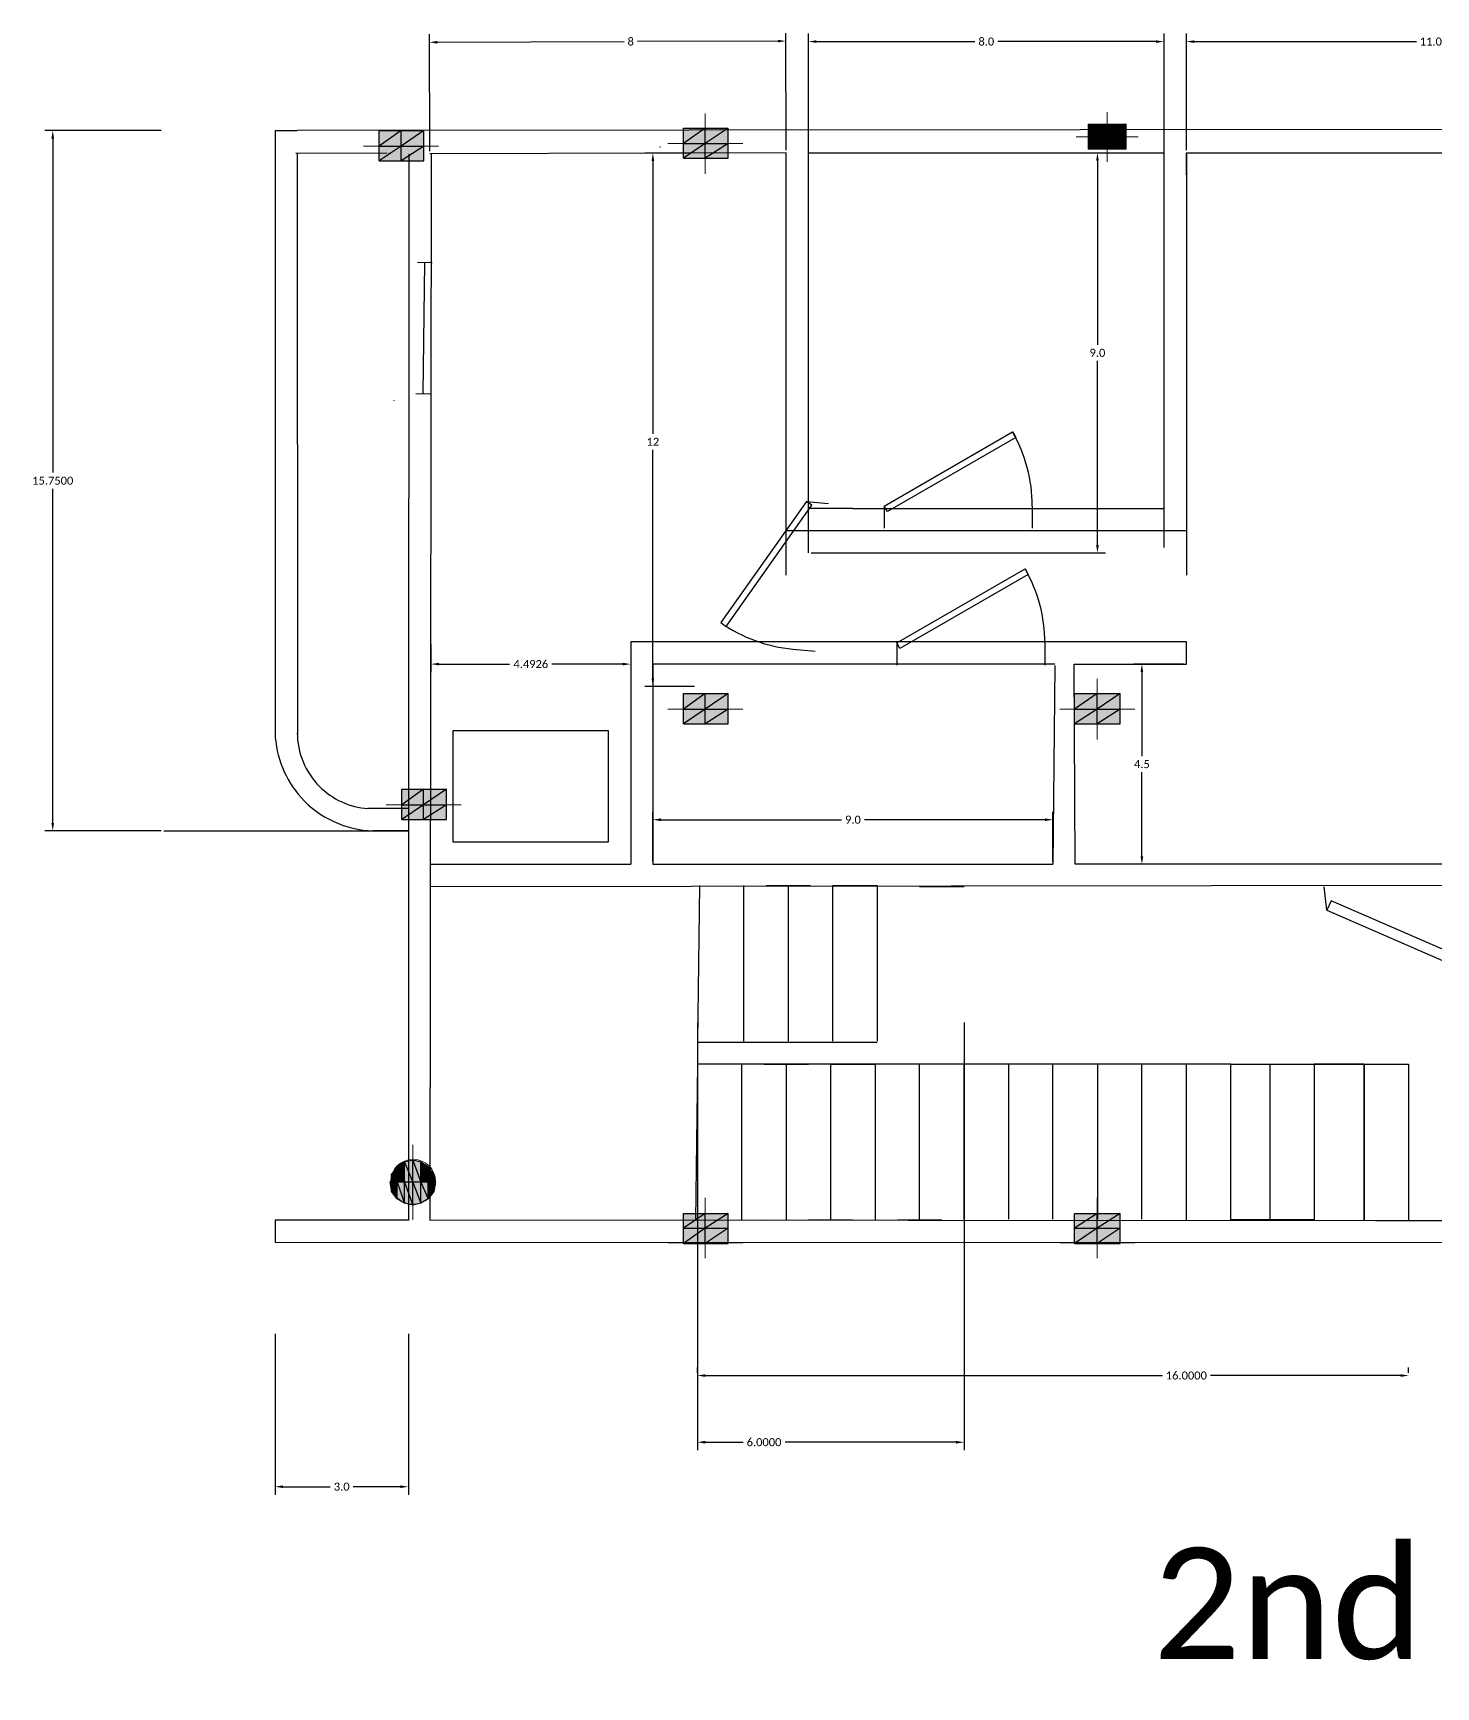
# Model space of a CAD drawing. Header units: feet. Extents: x 12482 to 12686, y -990 to -840.
# Drawn here: x 12582.56 to 12614.11, y -933 to -895.81 of the extents above; entities that cross this region are included whole.
import ezdxf

# ---------------------------------------------------------------- set-up
doc = ezdxf.new("R2010")
doc.units = ezdxf.units.FT
doc.layers.get('0').update_dxf_attribs({"true_color": 0xffffff})
doc.layers.add('Layer1', color=7, linetype='Continuous')
doc.styles.get("Standard").update_dxf_attribs({"font": 'calibri.ttf'})
doc.dimstyles.get("Standard").update_dxf_attribs({"dimtxt": 0.18, "dimasz": 0.18, "dimexe": 0.18, "dimexo": 0.0625, "dimgap": 0.09, "dimtad": 0, "dimtih": 1, "dimtoh": 1, "dimdec": 4, "dimzin": 0, "dimdsep": 46, "dimtxsty": 'Standard', "dimcen": 0.09, "dimadec": 0, "dimazin": 0, "dimtfac": 1, "dimtdec": 4, "dimtofl": 0, "dimtmove": 0, "dimatfit": 3, "dimfxl": 1, "dimtolj": 1, "dimtzin": 0, "dimarcsym": 0})

# ---------------------------------------------------------------- blocks, each defined once
blk = doc.blocks.new('*U32')
at = {"transparency": 33554687}
for p, q in [((0, 0), (0, 100)), ((750, 0), (750, 100))]:
    blk.add_line(p, q, dxfattribs=at)
blk.add_lwpolyline([(0, 0), (649.5, -375), (671.4, -337.1), (21.9, 37.9)], close=True, dxfattribs=at)
blk.add_arc((0, 0), 750, 330, 0, dxfattribs=at)
blk = doc.blocks.new('*U10')
for p, q in [((0, 0), (0, -100)), ((750, 0), (750, -100))]:
    blk.add_line(p, q)
blk.add_lwpolyline([(0, 0), (650, 375), (671, 337), (22, -38)], close=True)
blk.add_arc((0, 0), 750, 0, 30)
blk = doc.blocks.new('*U29')
for p, q in [((0, 100), (0, 0)), ((0, 50), (900, 50)), ((900, 100), (900, 0))]:
    blk.add_line(p, q)
blk = doc.blocks.new('*U30')
at = {"transparency": 33554687}
for p, q in [((0, 0), (0, -6)), ((40, 0), (40, -6))]:
    blk.add_line(p, q, dxfattribs=at)
blk.add_lwpolyline([(0, 0), (34.64, 20), (35.52, 18.48), (0.87, -1.52)], close=True, dxfattribs=at)
blk.add_arc((0, 0), 40, 0, 30, dxfattribs=at)
blk = doc.blocks.new('*U17')
at = {"transparency": 33554687}
for p, q in [((0, 0), (0, 6)), ((40, 0), (40, 6))]:
    blk.add_line(p, q, dxfattribs=at)
blk.add_lwpolyline([(0, 0), (34.64, -20), (35.52, -18.48), (0.87, 1.52)], close=True, dxfattribs=at)
blk.add_arc((0, 0), 40, 330, 0, dxfattribs=at)
blk = doc.blocks.new('*D33')
at = {"layer": 'Defpoints', "color": 0, "transparency": 16777216}
for p in [(12600, -898.5), (12606.5, -898.5), (12600, -907.5)]:
    blk.add_point(p, dxfattribs=at)
at = {"layer": 'Layer1', "color": 0, "lineweight": -2, "transparency": 16777216}
for p, q in [((12600.063, -898.5), (12606.68, -898.5)), ((12606.5, -898.68), (12606.5, -902.818)), ((12606.5, -907.32), (12606.5, -903.182)), ((12600.063, -907.5), (12606.68, -907.5))]:
    blk.add_line(p, q, dxfattribs=at)
at = {"layer": 'Layer1', "color": 0, "transparency": 16777216}
for points in [[(12606.47, -898.68), (12606.53, -898.68), (12606.5, -898.5)], [(12606.47, -907.32), (12606.53, -907.32), (12606.5, -907.5)]]:
    blk.add_solid(points, dxfattribs=at)
at = {"layer": 'Layer1', "color": 0, "transparency": 16777216, "insert": (12606.5, -903), "char_height": 0.18, "attachment_point": 5}
blk.add_mtext('\\A1;9.0', dxfattribs=at)
blk = doc.blocks.new('*D34')
at = {"layer": 'Defpoints', "color": 0, "transparency": 16777216}
for p in [(12608, -896), (12600, -899), (12608, -899)]:
    blk.add_point(p, dxfattribs=at)
at = {"layer": 'Layer1', "color": 0, "lineweight": -2, "transparency": 16777216}
for p, q in [((12600, -898.938), (12600, -895.82)), ((12600.18, -896), (12603.741, -896)), ((12607.82, -896), (12604.259, -896)), ((12608, -898.938), (12608, -895.82))]:
    blk.add_line(p, q, dxfattribs=at)
at = {"layer": 'Layer1', "color": 0, "transparency": 16777216}
for points in [[(12600.18, -895.97), (12600.18, -896.03), (12600, -896)], [(12607.82, -895.97), (12607.82, -896.03), (12608, -896)]]:
    blk.add_solid(points, dxfattribs=at)
at = {"layer": 'Layer1', "color": 0, "transparency": 16777216, "insert": (12604, -896), "char_height": 0.18, "attachment_point": 5}
blk.add_mtext('\\A1;8.0', dxfattribs=at)
blk = doc.blocks.new('*D35')
at = {"layer": 'Defpoints', "color": 0, "transparency": 16777216}
for p in [(12591.471, -896.015), (12591.48, -898.527), (12599.5, -898.5)]:
    blk.add_point(p, dxfattribs=at)
at = {"layer": 'Layer1', "color": 0, "lineweight": -2, "transparency": 16777216}
for p, q in [((12591.48, -898.465), (12591.471, -895.835)), ((12591.651, -896.015), (12595.85, -896.001)), ((12599.312, -895.989), (12596.15, -895.999)), ((12599.5, -898.438), (12599.491, -895.808))]:
    blk.add_line(p, q, dxfattribs=at)
at = {"layer": 'Layer1', "color": 0, "transparency": 16777216}
for points in [[(12591.651, -895.985), (12591.652, -896.045), (12591.471, -896.015)], [(12599.311, -895.959), (12599.312, -896.019), (12599.492, -895.988)]]:
    blk.add_solid(points, dxfattribs=at)
at = {"layer": 'Layer1', "color": 0, "transparency": 16777216, "insert": (12596, -896), "char_height": 0.18, "attachment_point": 5}
blk.add_mtext('\\A1;8', dxfattribs=at)
blk = doc.blocks.new('*D36')
at = {"layer": 'Defpoints', "color": 0, "transparency": 16777216}
for p in [(12596.5, -898.507), (12597.361, -898.507), (12597.5, -910.5)]:
    blk.add_point(p, dxfattribs=at)
at = {"layer": 'Layer1', "color": 0, "lineweight": -2, "transparency": 16777216}
for p, q in [((12597.298, -898.507), (12596.32, -898.507)), ((12596.5, -898.687), (12596.5, -904.819)), ((12596.5, -910.32), (12596.5, -905.181)), ((12597.438, -910.5), (12596.32, -910.5))]:
    blk.add_line(p, q, dxfattribs=at)
at = {"layer": 'Layer1', "color": 0, "transparency": 16777216}
for points in [[(12596.47, -898.687), (12596.53, -898.687), (12596.5, -898.507)], [(12596.47, -910.32), (12596.53, -910.32), (12596.5, -910.5)]]:
    blk.add_solid(points, dxfattribs=at)
at = {"layer": 'Layer1', "color": 0, "transparency": 16777216, "insert": (12596.5, -905), "char_height": 0.18, "attachment_point": 5}
blk.add_mtext('\\A1;12', dxfattribs=at)
blk = doc.blocks.new('*D37')
at = {"layer": 'Defpoints', "color": 0, "transparency": 16777216}
for p in [(12605.5, -913.5), (12596.5, -914.5), (12605.5, -914.5)]:
    blk.add_point(p, dxfattribs=at)
at = {"layer": 'Layer1', "color": 0, "lineweight": -2, "transparency": 16777216}
for p, q in [((12596.5, -914.438), (12596.5, -913.32)), ((12605.5, -914.438), (12605.5, -913.32)), ((12596.68, -913.5), (12600.741, -913.5)), ((12605.32, -913.5), (12601.259, -913.5))]:
    blk.add_line(p, q, dxfattribs=at)
at = {"layer": 'Layer1', "color": 0, "transparency": 16777216}
for points in [[(12596.68, -913.47), (12596.68, -913.53), (12596.5, -913.5)], [(12605.32, -913.47), (12605.32, -913.53), (12605.5, -913.5)]]:
    blk.add_solid(points, dxfattribs=at)
at = {"layer": 'Layer1', "color": 0, "transparency": 16777216, "insert": (12601, -913.5), "char_height": 0.18, "attachment_point": 5}
blk.add_mtext('\\A1;9.0', dxfattribs=at)
blk = doc.blocks.new('*D38')
at = {"layer": 'Defpoints', "color": 0, "transparency": 16777216}
for p in [(12619.5, -896), (12608.5, -898.5), (12619.5, -898.5)]:
    blk.add_point(p, dxfattribs=at)
at = {"layer": 'Layer1', "color": 0, "lineweight": -2, "transparency": 16777216}
for p, q in [((12608.5, -898.438), (12608.5, -895.82)), ((12608.68, -896), (12613.676, -896)), ((12619.32, -896), (12614.324, -896)), ((12619.5, -898.438), (12619.5, -895.82))]:
    blk.add_line(p, q, dxfattribs=at)
at = {"layer": 'Layer1', "color": 0, "transparency": 16777216}
for points in [[(12608.68, -895.97), (12608.68, -896.03), (12608.5, -896)], [(12619.32, -895.97), (12619.32, -896.03), (12619.5, -896)]]:
    blk.add_solid(points, dxfattribs=at)
at = {"layer": 'Layer1', "color": 0, "transparency": 16777216, "insert": (12614, -896), "char_height": 0.18, "attachment_point": 5}
blk.add_mtext('\\A1;11.0', dxfattribs=at)
blk = doc.blocks.new('*D49')
at = {"layer": 'Defpoints', "color": 0, "transparency": 16777216}
for p in [(12608.5, -910), (12607.5, -914.5), (12608.5, -914.5)]:
    blk.add_point(p, dxfattribs=at)
at = {"layer": 'Layer1', "color": 0, "lineweight": -2, "transparency": 16777216}
for p, q in [((12608.438, -910), (12607.32, -910)), ((12607.5, -910.18), (12607.5, -912.069)), ((12607.5, -914.32), (12607.5, -912.431)), ((12608.438, -914.5), (12607.32, -914.5))]:
    blk.add_line(p, q, dxfattribs=at)
at = {"layer": 'Layer1', "color": 0, "transparency": 16777216}
for points in [[(12607.47, -910.18), (12607.53, -910.18), (12607.5, -910)], [(12607.47, -914.32), (12607.53, -914.32), (12607.5, -914.5)]]:
    blk.add_solid(points, dxfattribs=at)
at = {"layer": 'Layer1', "color": 0, "transparency": 16777216, "insert": (12607.5, -912.25), "char_height": 0.18, "attachment_point": 5}
blk.add_mtext('\\A1;4.5', dxfattribs=at)
blk = doc.blocks.new('*D50')
at = {"layer": 'Defpoints', "color": 0, "transparency": 16777216}
for p in [(12591.507, -909.5), (12596, -909.5), (12591.507, -910)]:
    blk.add_point(p, dxfattribs=at)
at = {"layer": 'Layer1', "color": 0, "lineweight": -2, "transparency": 16777216}
for p, q in [((12591.507, -909.562), (12591.507, -910.18)), ((12596, -909.562), (12596, -910.18)), ((12591.687, -910), (12593.278, -910)), ((12595.82, -910), (12594.23, -910))]:
    blk.add_line(p, q, dxfattribs=at)
at = {"layer": 'Layer1', "color": 0, "transparency": 16777216}
for points in [[(12591.687, -909.97), (12591.687, -910.03), (12591.507, -910)], [(12595.82, -909.97), (12595.82, -910.03), (12596, -910)]]:
    blk.add_solid(points, dxfattribs=at)
at = {"layer": 'Layer1', "color": 0, "transparency": 16777216, "insert": (12593.754, -910), "char_height": 0.18, "attachment_point": 5}
blk.add_mtext('\\A1;4.4926', dxfattribs=at)
blk = doc.blocks.new('*D80')
at = {"layer": 'Defpoints', "color": 0, "transparency": 16777216}
for p in [(12588, -925), (12591, -925), (12591, -928.5)]:
    blk.add_point(p, dxfattribs=at)
at = {"layer": 'Layer1', "color": 0, "lineweight": -2, "transparency": 16777216}
for p, q in [((12588, -925.062), (12588, -928.68)), ((12591, -925.062), (12591, -928.68)), ((12588.18, -928.5), (12589.243, -928.5)), ((12590.82, -928.5), (12589.757, -928.5))]:
    blk.add_line(p, q, dxfattribs=at)
at = {"layer": 'Layer1', "color": 0, "transparency": 16777216}
for points in [[(12588.18, -928.47), (12588.18, -928.53), (12588, -928.5)], [(12590.82, -928.47), (12590.82, -928.53), (12591, -928.5)]]:
    blk.add_solid(points, dxfattribs=at)
at = {"layer": 'Layer1', "color": 0, "transparency": 16777216, "insert": (12589.5, -928.5), "char_height": 0.18, "attachment_point": 5}
blk.add_mtext('\\A1;3.0', dxfattribs=at)
blk = doc.blocks.new('*D82')
at = {"layer": 'Defpoints', "color": 0, "transparency": 16777216}
for p in [(12597.5, -926), (12613.5, -926), (12613.5, -926)]:
    blk.add_point(p, dxfattribs=at)
at = {"layer": 'Layer1', "color": 0, "lineweight": -2, "transparency": 16777216}
for p, q in [((12597.5, -925.9375), (12597.5, -925.82)), ((12597.68, -926), (12607.96, -926)), ((12613.32, -926), (12609.04, -926)), ((12613.5, -925.9375), (12613.5, -925.82))]:
    blk.add_line(p, q, dxfattribs=at)
at = {"layer": 'Layer1', "color": 0, "transparency": 16777216}
for points in [[(12597.68, -925.97), (12597.68, -926.03), (12597.5, -926)], [(12613.32, -925.97), (12613.32, -926.03), (12613.5, -926)]]:
    blk.add_solid(points, dxfattribs=at)
at = {"layer": 'Layer1', "color": 0, "transparency": 16777216, "insert": (12608.5, -926), "char_height": 0.18, "attachment_point": 5}
blk.add_mtext('\\A1;16.0000', dxfattribs=at)
blk = doc.blocks.new('*D83')
at = {"layer": 'Defpoints', "color": 0, "transparency": 16777216}
for p in [(12597.5, -918), (12603.5, -918), (12603.5, -927.5)]:
    blk.add_point(p, dxfattribs=at)
at = {"layer": 'Layer1', "color": 0, "lineweight": -2, "transparency": 16777216}
for p, q in [((12597.5, -918.062), (12597.5, -927.68)), ((12603.5, -918.062), (12603.5, -927.68)), ((12597.68, -927.5), (12598.527, -927.5)), ((12603.32, -927.5), (12599.473, -927.5))]:
    blk.add_line(p, q, dxfattribs=at)
at = {"layer": 'Layer1', "color": 0, "transparency": 16777216}
for points in [[(12597.68, -927.47), (12597.68, -927.53), (12597.5, -927.5)], [(12603.32, -927.47), (12603.32, -927.53), (12603.5, -927.5)]]:
    blk.add_solid(points, dxfattribs=at)
at = {"layer": 'Layer1', "color": 0, "transparency": 16777216, "insert": (12599, -927.5), "char_height": 0.18, "attachment_point": 5}
blk.add_mtext('\\A1;6.0000', dxfattribs=at)
blk = doc.blocks.new('*D89')
at = {"layer": 'Defpoints', "color": 0, "transparency": 16777216}
for p in [(12585.5, -898), (12583, -913.75), (12585.5, -913.75)]:
    blk.add_point(p, dxfattribs=at)
at = {"layer": 'Layer1', "color": 0, "lineweight": -2, "transparency": 16777216}
for p, q in [((12585.438, -898), (12582.82, -898)), ((12583, -898.18), (12583, -905.693)), ((12583, -913.57), (12583, -906.057)), ((12585.438, -913.75), (12582.82, -913.75))]:
    blk.add_line(p, q, dxfattribs=at)
at = {"layer": 'Layer1', "color": 0, "transparency": 16777216}
for points in [[(12582.97, -898.18), (12583.03, -898.18), (12583, -898)], [(12582.97, -913.57), (12583.03, -913.57), (12583, -913.75)]]:
    blk.add_solid(points, dxfattribs=at)
at = {"layer": 'Layer1', "color": 0, "transparency": 16777216, "insert": (12583, -905.875), "char_height": 0.18, "attachment_point": 5}
blk.add_mtext('\\A1;15.7500', dxfattribs=at)

msp = doc.modelspace()

# ---------------------------------------------------------------- hatches: boundary and pattern name
at = {"true_color": 0x000001, "transparency": 33554687}
h = msp.add_hatch(color=1, dxfattribs=at)
h.paths.add_polyline_path([(12606.71837, -898.1443), (12606.71837, -897.8553), (12606.29337, -898.1443)])
h.paths.add_polyline_path([(12606.71837, -897.8553), (12606.29337, -898.1443), (12606.29337, -897.8553)])
h = msp.add_hatch(color=1, dxfattribs=at)
h.paths.add_polyline_path([(12607.14336, -898.1443), (12607.14336, -897.8553), (12606.71837, -898.1443)])
h.paths.add_polyline_path([(12607.14336, -897.8553), (12606.71837, -898.1443), (12606.71837, -897.8553)])
h = msp.add_hatch(color=1, dxfattribs=at)
h.paths.add_polyline_path([(12590.83451, -898.35148), (12590.83451, -898.00132), (12590.34015, -898.35148)])
h.paths.add_polyline_path([(12590.83451, -898.00132), (12590.34015, -898.35148), (12590.34015, -898.00132)])
h = msp.add_hatch(color=1, dxfattribs=at)
h.paths.add_polyline_path([(12591.34946, -898.35148), (12591.34946, -898.00132), (12590.83451, -898.35148)])
h.paths.add_polyline_path([(12591.34946, -898.00132), (12590.83451, -898.35148), (12590.83451, -898.00132)])
h = msp.add_hatch(color=1, dxfattribs=at)
h.paths.add_polyline_path([(12597.67932, -898.29494), (12597.67932, -897.94478), (12597.18496, -898.29494)])
h.paths.add_polyline_path([(12597.67932, -897.94478), (12597.18496, -898.29494), (12597.18496, -897.94478)])
h = msp.add_hatch(color=1, dxfattribs=at)
h.paths.add_polyline_path([(12598.19427, -898.29494), (12598.19427, -897.94478), (12597.67932, -898.29494)])
h.paths.add_polyline_path([(12598.19427, -897.94478), (12597.67932, -898.29494), (12597.67932, -897.94478)])
h = msp.add_hatch(color=1, dxfattribs=at)
h.paths.add_polyline_path([(12606.71837, -898.41629), (12606.71837, -898.1443), (12606.29337, -898.41629)])
h.paths.add_polyline_path([(12606.71837, -898.1443), (12606.29337, -898.41629), (12606.29337, -898.1443)])
h = msp.add_hatch(color=1, dxfattribs=at)
h.paths.add_polyline_path([(12607.14336, -898.41629), (12607.14336, -898.1443), (12606.71837, -898.41629)])
h.paths.add_polyline_path([(12607.14336, -898.1443), (12606.71837, -898.41629), (12606.71837, -898.1443)])
h = msp.add_hatch(color=1, dxfattribs=at)
h.paths.add_polyline_path([(12590.83451, -898.68105), (12590.83451, -898.35148), (12590.34015, -898.68105)])
h.paths.add_polyline_path([(12590.83451, -898.35148), (12590.34015, -898.68105), (12590.34015, -898.35148)])
h = msp.add_hatch(color=1, dxfattribs=at)
h.paths.add_polyline_path([(12591.34946, -898.68105), (12591.34946, -898.35148), (12590.83451, -898.68105)])
h.paths.add_polyline_path([(12591.34946, -898.35148), (12590.83451, -898.68105), (12590.83451, -898.35148)])
h = msp.add_hatch(color=1, dxfattribs=at)
h.paths.add_polyline_path([(12597.67932, -898.62451), (12597.67932, -898.29494), (12597.18496, -898.62451)])
h.paths.add_polyline_path([(12597.67932, -898.29494), (12597.18496, -898.62451), (12597.18496, -898.29494)])
h = msp.add_hatch(color=1, dxfattribs=at)
h.paths.add_polyline_path([(12598.19427, -898.62451), (12598.19427, -898.29494), (12597.67932, -898.62451)])
h.paths.add_polyline_path([(12598.19427, -898.29494), (12597.67932, -898.62451), (12597.67932, -898.29494)])
h = msp.add_hatch(color=1, dxfattribs=at)
h.paths.add_polyline_path([(12597.67932, -911.01331), (12597.67932, -910.66315), (12597.18496, -911.01331)])
h.paths.add_polyline_path([(12597.67932, -910.66315), (12597.18496, -911.01331), (12597.18496, -910.66315)])
h = msp.add_hatch(color=1, dxfattribs=at)
h.paths.add_polyline_path([(12598.19427, -911.01331), (12598.19427, -910.66315), (12597.67932, -911.01331)])
h.paths.add_polyline_path([(12598.19427, -910.66315), (12597.67932, -911.01331), (12597.67932, -910.66315)])
h = msp.add_hatch(color=1, dxfattribs=at)
h.paths.add_polyline_path([(12606.49533, -911.01331), (12606.49533, -910.66315), (12605.98037, -911.01331)])
h.paths.add_polyline_path([(12606.49533, -910.66315), (12605.98037, -911.01331), (12605.98037, -910.66315)])
h = msp.add_hatch(color=1, dxfattribs=at)
h.paths.add_polyline_path([(12607.01028, -911.01331), (12607.01028, -910.66315), (12606.49533, -911.01331)])
h.paths.add_polyline_path([(12607.01028, -910.66315), (12606.49533, -911.01331), (12606.49533, -910.66315)])
h = msp.add_hatch(color=1, dxfattribs=at)
h.paths.add_polyline_path([(12597.67932, -911.34289), (12597.67932, -911.01331), (12597.18496, -911.34289)])
h.paths.add_polyline_path([(12597.67932, -911.01331), (12597.18496, -911.34289), (12597.18496, -911.01331)])
h = msp.add_hatch(color=1, dxfattribs=at)
h.paths.add_polyline_path([(12598.19427, -911.34289), (12598.19427, -911.01331), (12597.67932, -911.34289)])
h.paths.add_polyline_path([(12598.19427, -911.01331), (12597.67932, -911.34289), (12597.67932, -911.01331)])
h = msp.add_hatch(color=1, dxfattribs=at)
h.paths.add_polyline_path([(12606.49533, -911.34289), (12606.49533, -911.01331), (12605.98037, -911.34289)])
h.paths.add_polyline_path([(12606.49533, -911.01331), (12605.98037, -911.34289), (12605.98037, -911.01331)])
h = msp.add_hatch(color=1, dxfattribs=at)
h.paths.add_polyline_path([(12607.01028, -911.34289), (12607.01028, -911.01331), (12606.49533, -911.34289)])
h.paths.add_polyline_path([(12607.01028, -911.01331), (12606.49533, -911.34289), (12606.49533, -911.01331)])
h = msp.add_hatch(color=1, dxfattribs=at)
h.paths.add_polyline_path([(12591.34299, -913.16424), (12591.34299, -912.81407), (12590.84864, -913.16424)])
h.paths.add_polyline_path([(12591.34299, -912.81407), (12590.84864, -913.16424), (12590.84864, -912.81407)])
h = msp.add_hatch(color=1, dxfattribs=at)
h.paths.add_polyline_path([(12591.85795, -913.16424), (12591.85795, -912.81407), (12591.34299, -913.16424)])
h.paths.add_polyline_path([(12591.85795, -912.81407), (12591.34299, -913.16424), (12591.34299, -912.81407)])
h = msp.add_hatch(color=1, dxfattribs=at)
h.paths.add_polyline_path([(12591.34299, -913.49381), (12591.34299, -913.16424), (12590.84864, -913.49381)])
h.paths.add_polyline_path([(12591.34299, -913.16424), (12590.84864, -913.49381), (12590.84864, -913.16424)])
h = msp.add_hatch(color=1, dxfattribs=at)
h.paths.add_polyline_path([(12591.85795, -913.49381), (12591.85795, -913.16424), (12591.34299, -913.49381)])
h.paths.add_polyline_path([(12591.85795, -913.16424), (12591.34299, -913.49381), (12591.34299, -913.16424)])
h = msp.add_hatch(color=1, dxfattribs=at)
h.paths.add_polyline_path([(12590.62346, -921.65325), (12590.62346, -921.46787), (12590.74705, -921.65325)])
h.paths.add_polyline_path([(12590.62346, -921.46787), (12590.74705, -921.65325), (12590.74705, -921.30308)])
h = msp.add_hatch(color=1, dxfattribs=at)
h.paths.add_polyline_path([(12590.74705, -921.65325), (12590.74705, -921.30308), (12590.91183, -921.65325)])
h.paths.add_polyline_path([(12590.74705, -921.30308), (12590.91183, -921.65325), (12590.91183, -921.20009)])
h = msp.add_hatch(color=1, dxfattribs=at)
h.paths.add_polyline_path([(12590.91183, -921.65325), (12590.91183, -921.20009), (12591.09722, -921.65325)])
h.paths.add_polyline_path([(12590.91183, -921.20009), (12591.09722, -921.65325), (12591.09722, -921.1589)])
h = msp.add_hatch(color=1, dxfattribs=at)
h.paths.add_polyline_path([(12591.09722, -921.65325), (12591.09722, -921.1589), (12591.2826, -921.65325)])
h.paths.add_polyline_path([(12591.09722, -921.1589), (12591.2826, -921.65325), (12591.2826, -921.20009)])
h = msp.add_hatch(color=1, dxfattribs=at)
h.paths.add_polyline_path([(12591.2826, -921.65325), (12591.2826, -921.20009), (12591.44739, -921.65325)])
h.paths.add_polyline_path([(12591.2826, -921.20009), (12591.44739, -921.65325), (12591.44739, -921.30308)])
h = msp.add_hatch(color=1, dxfattribs=at)
h.paths.add_polyline_path([(12591.44739, -921.65325), (12591.44739, -921.30308), (12591.57097, -921.65325)])
h.paths.add_polyline_path([(12591.44739, -921.30308), (12591.57097, -921.65325), (12591.57097, -921.46787)])
h = msp.add_hatch(color=1, dxfattribs=at)
h.paths.add_polyline_path([(12590.62346, -921.85923), (12590.62346, -921.65325), (12590.58226, -921.65325)])
h.paths.add_polyline_path([(12590.62346, -921.65325), (12590.58226, -921.65325), (12590.62346, -921.46787)])
h = msp.add_hatch(color=1, dxfattribs=at)
h.paths.add_polyline_path([(12590.62346, -921.85923), (12590.62346, -921.65325), (12590.74705, -922.02402)])
h.paths.add_polyline_path([(12590.62346, -921.65325), (12590.74705, -922.02402), (12590.74705, -921.65325)])
h = msp.add_hatch(color=1, dxfattribs=at)
h.paths.add_polyline_path([(12590.74705, -922.02402), (12590.74705, -921.65325), (12590.91183, -922.12701)])
h.paths.add_polyline_path([(12590.74705, -921.65325), (12590.91183, -922.12701), (12590.91183, -921.65325)])
h = msp.add_hatch(color=1, dxfattribs=at)
h.paths.add_polyline_path([(12590.91183, -922.12701), (12590.91183, -921.65325), (12591.09722, -922.1682)])
h.paths.add_polyline_path([(12590.91183, -921.65325), (12591.09722, -922.1682), (12591.09722, -921.65325)])
h = msp.add_hatch(color=1, dxfattribs=at)
h.paths.add_polyline_path([(12591.09722, -922.1682), (12591.09722, -921.65325), (12591.2826, -922.12701)])
h.paths.add_polyline_path([(12591.09722, -921.65325), (12591.2826, -922.12701), (12591.2826, -921.65325)])
h = msp.add_hatch(color=1, dxfattribs=at)
h.paths.add_polyline_path([(12591.2826, -922.12701), (12591.2826, -921.65325), (12591.44739, -922.02402)])
h.paths.add_polyline_path([(12591.2826, -921.65325), (12591.44739, -922.02402), (12591.44739, -921.65325)])
h = msp.add_hatch(color=1, dxfattribs=at)
h.paths.add_polyline_path([(12591.44739, -922.02402), (12591.44739, -921.65325), (12591.57097, -921.85923)])
h.paths.add_polyline_path([(12591.44739, -921.65325), (12591.57097, -921.85923), (12591.57097, -921.65325)])
h = msp.add_hatch(color=1, dxfattribs=at)
h.paths.add_polyline_path([(12591.57097, -921.85923), (12591.57097, -921.65325), (12591.61217, -921.65325)])
h.paths.add_polyline_path([(12591.57097, -921.65325), (12591.61217, -921.65325), (12591.57097, -921.46787)])
h = msp.add_hatch(color=1, dxfattribs=at)
h.paths.add_polyline_path([(12597.67932, -922.68316), (12597.67932, -922.35359), (12597.18496, -922.68316)])
h.paths.add_polyline_path([(12597.67932, -922.35359), (12597.18496, -922.68316), (12597.18496, -922.35359)])
h = msp.add_hatch(color=1, dxfattribs=at)
h.paths.add_polyline_path([(12598.19427, -922.68316), (12598.19427, -922.35359), (12597.67932, -922.68316)])
h.paths.add_polyline_path([(12598.19427, -922.35359), (12597.67932, -922.68316), (12597.67932, -922.35359)])
h = msp.add_hatch(color=1, dxfattribs=at)
h.paths.add_polyline_path([(12606.49533, -922.68316), (12606.49533, -922.35359), (12605.98037, -922.68316)])
h.paths.add_polyline_path([(12606.49533, -922.35359), (12605.98037, -922.68316), (12605.98037, -922.35359)])
h = msp.add_hatch(color=1, dxfattribs=at)
h.paths.add_polyline_path([(12607.01028, -922.68316), (12607.01028, -922.35359), (12606.49533, -922.68316)])
h.paths.add_polyline_path([(12607.01028, -922.35359), (12606.49533, -922.68316), (12606.49533, -922.35359)])
h = msp.add_hatch(color=1, dxfattribs=at)
h.paths.add_polyline_path([(12597.67932, -923.03333), (12597.67932, -922.68316), (12597.18496, -923.03333)])
h.paths.add_polyline_path([(12597.67932, -922.68316), (12597.18496, -923.03333), (12597.18496, -922.68316)])
h = msp.add_hatch(color=1, dxfattribs=at)
h.paths.add_polyline_path([(12598.19427, -923.03333), (12598.19427, -922.68316), (12597.67932, -923.03333)])
h.paths.add_polyline_path([(12598.19427, -922.68316), (12597.67932, -923.03333), (12597.67932, -922.68316)])
h = msp.add_hatch(color=1, dxfattribs=at)
h.paths.add_polyline_path([(12606.49533, -923.03333), (12606.49533, -922.68316), (12605.98037, -923.03333)])
h.paths.add_polyline_path([(12606.49533, -922.68316), (12605.98037, -923.03333), (12605.98037, -922.68316)])
h = msp.add_hatch(color=1, dxfattribs=at)
h.paths.add_polyline_path([(12607.01028, -923.03333), (12607.01028, -922.68316), (12606.49533, -923.03333)])
h.paths.add_polyline_path([(12607.01028, -922.68316), (12606.49533, -923.03333), (12606.49533, -922.68316)])

# ---------------------------------------------------------------- linework, layer by layer
at = {"color": 1, "linetype": 'Continuous', "lineweight": 9, "true_color": 0x000001, "transparency": 33554687}
for p, q in [((12597.67932, -898.97468), (12597.67932, -897.6152)), ((12606.71837, -898.70529), (12606.71837, -897.5833)), ((12607.41536, -898.1443), (12606.02137, -898.1443)), ((12591.67903, -898.35148), (12589.98998, -898.35148)), ((12598.52384, -898.29494), (12596.83479, -898.29494)), ((12606.49533, -911.69305), (12606.49533, -910.33358)), ((12598.52384, -911.01331), (12596.83479, -911.01331)), ((12607.33985, -911.01331), (12605.6508, -911.01331)), ((12592.18752, -913.16424), (12590.49847, -913.16424)), ((12591.09722, -922.49778), (12591.09722, -920.80873)), ((12597.67932, -923.3629), (12597.67932, -922.00342)), ((12606.49533, -923.3629), (12606.49533, -922.00342)), ((12598.52384, -923.01273), (12596.83479, -923.01273)), ((12607.33985, -923.01273), (12605.6508, -923.01273))]:
    msp.add_line(p, q, dxfattribs=at)
at = {"transparency": 33554687}
msp.add_line((12596.6593, -898.3629), (12596.66903, -898.3629), dxfattribs=at)
at = {"color": 7, "linetype": 'Continuous', "lineweight": 30, "true_color": 0x000007, "transparency": 33554687}
for p, q in [((12591.49133, -922.49999), (12613, -922.51273)), ((12612.75717, -922.51273), (12620.03185, -922.51273))]:
    msp.add_line(p, q, dxfattribs=at)
at = {"color": 1, "linetype": 'Continuous', "lineweight": 9, "true_color": 0x000001, "transparency": 33554687}
for points in [[(12606.29337, -898.41629), (12606.29337, -897.8553), (12607.14336, -897.8553), (12607.14336, -898.41629)], [(12590.34015, -898.68105), (12590.34015, -898.00132), (12591.34946, -898.00132), (12591.34946, -898.68105)], [(12597.18496, -898.62451), (12597.18496, -897.94478), (12598.19427, -897.94478), (12598.19427, -898.62451)], [(12597.18496, -911.34289), (12597.18496, -910.66315), (12598.19427, -910.66315), (12598.19427, -911.34289)], [(12605.98037, -911.34289), (12605.98037, -910.66315), (12607.01028, -910.66315), (12607.01028, -911.34289)], [(12590.84864, -913.49381), (12590.84864, -912.81407), (12591.85795, -912.81407), (12591.85795, -913.49381)], [(12597.18496, -923.03333), (12597.18496, -922.35359), (12598.19427, -922.35359), (12598.19427, -923.03333)], [(12605.98037, -923.03333), (12605.98037, -922.35359), (12607.01028, -922.35359), (12607.01028, -923.03333)]]:
    msp.add_lwpolyline(points, close=True, dxfattribs=at)
at = {"color": 1, "linetype": 'Continuous', "lineweight": -2, "true_color": 0x000001, "transparency": 33554687}
for points in [[(12607.14336, -898.1443), (12607.14336, -897.8553), (12606.71837, -898.1443)], [(12607.14336, -897.8553), (12606.71837, -898.1443), (12606.71837, -897.8553)], [(12590.83451, -898.35148), (12590.83451, -898.00132), (12590.34015, -898.35148)], [(12590.83451, -898.00132), (12590.34015, -898.35148), (12590.34015, -898.00132)], [(12591.34946, -898.35148), (12591.34946, -898.00132), (12590.83451, -898.35148)], [(12591.34946, -898.00132), (12590.83451, -898.35148), (12590.83451, -898.00132)], [(12597.67932, -898.29494), (12597.67932, -897.94478), (12597.18496, -898.29494)], [(12597.67932, -897.94478), (12597.18496, -898.29494), (12597.18496, -897.94478)], [(12598.19427, -898.29494), (12598.19427, -897.94478), (12597.67932, -898.29494)], [(12598.19427, -897.94478), (12597.67932, -898.29494), (12597.67932, -897.94478)], [(12590.83451, -898.68105), (12590.83451, -898.35148), (12590.34015, -898.68105)], [(12590.83451, -898.35148), (12590.34015, -898.68105), (12590.34015, -898.35148)], [(12591.34946, -898.68105), (12591.34946, -898.35148), (12590.83451, -898.68105)], [(12591.34946, -898.35148), (12590.83451, -898.68105), (12590.83451, -898.35148)], [(12597.67932, -898.62451), (12597.67932, -898.29494), (12597.18496, -898.62451)], [(12597.67932, -898.29494), (12597.18496, -898.62451), (12597.18496, -898.29494)], [(12598.19427, -898.62451), (12598.19427, -898.29494), (12597.67932, -898.62451)], [(12598.19427, -898.29494), (12597.67932, -898.62451), (12597.67932, -898.29494)], [(12597.67932, -911.01331), (12597.67932, -910.66315), (12597.18496, -911.01331)], [(12597.67932, -910.66315), (12597.18496, -911.01331), (12597.18496, -910.66315)], [(12598.19427, -911.01331), (12598.19427, -910.66315), (12597.67932, -911.01331)], [(12598.19427, -910.66315), (12597.67932, -911.01331), (12597.67932, -910.66315)], [(12606.49533, -911.01331), (12606.49533, -910.66315), (12605.98037, -911.01331)], [(12606.49533, -910.66315), (12605.98037, -911.01331), (12605.98037, -910.66315)], [(12607.01028, -911.01331), (12607.01028, -910.66315), (12606.49533, -911.01331)], [(12607.01028, -910.66315), (12606.49533, -911.01331), (12606.49533, -910.66315)], [(12597.67932, -911.34289), (12597.67932, -911.01331), (12597.18496, -911.34289)], [(12597.67932, -911.01331), (12597.18496, -911.34289), (12597.18496, -911.01331)], [(12598.19427, -911.34289), (12598.19427, -911.01331), (12597.67932, -911.34289)], [(12598.19427, -911.01331), (12597.67932, -911.34289), (12597.67932, -911.01331)], [(12606.49533, -911.34289), (12606.49533, -911.01331), (12605.98037, -911.34289)], [(12606.49533, -911.01331), (12605.98037, -911.34289), (12605.98037, -911.01331)], [(12607.01028, -911.34289), (12607.01028, -911.01331), (12606.49533, -911.34289)], [(12607.01028, -911.01331), (12606.49533, -911.34289), (12606.49533, -911.01331)], [(12591.34299, -913.16424), (12591.34299, -912.81407), (12590.84864, -913.16424)], [(12591.34299, -912.81407), (12590.84864, -913.16424), (12590.84864, -912.81407)], [(12591.85795, -913.16424), (12591.85795, -912.81407), (12591.34299, -913.16424)], [(12591.85795, -912.81407), (12591.34299, -913.16424), (12591.34299, -912.81407)], [(12591.34299, -913.49381), (12591.34299, -913.16424), (12590.84864, -913.49381)], [(12591.34299, -913.16424), (12590.84864, -913.49381), (12590.84864, -913.16424)], [(12591.85795, -913.49381), (12591.85795, -913.16424), (12591.34299, -913.49381)], [(12591.85795, -913.16424), (12591.34299, -913.49381), (12591.34299, -913.16424)], [(12590.62346, -921.46787), (12590.74705, -921.65325), (12590.74705, -921.30308)], [(12590.74705, -921.30308), (12590.91183, -921.65325), (12590.91183, -921.20009)], [(12590.74705, -921.65325), (12590.74705, -921.30308), (12590.91183, -921.65325)], [(12590.91183, -921.20009), (12591.09722, -921.65325), (12591.09722, -921.1589)], [(12590.91183, -921.65325), (12590.91183, -921.20009), (12591.09722, -921.65325)], [(12591.09722, -921.65325), (12591.09722, -921.1589), (12591.2826, -921.65325)], [(12591.09722, -921.1589), (12591.2826, -921.65325), (12591.2826, -921.20009)], [(12591.2826, -921.65325), (12591.2826, -921.20009), (12591.44739, -921.65325)], [(12591.2826, -921.20009), (12591.44739, -921.65325), (12591.44739, -921.30308)], [(12591.44739, -921.65325), (12591.44739, -921.30308), (12591.57097, -921.65325)], [(12591.44739, -921.30308), (12591.57097, -921.65325), (12591.57097, -921.46787)], [(12590.62346, -921.85923), (12590.62346, -921.65325), (12590.58226, -921.65325)], [(12590.62346, -921.65325), (12590.62346, -921.46787), (12590.74705, -921.65325)], [(12590.62346, -921.85923), (12590.62346, -921.65325), (12590.74705, -922.02402)], [(12590.62346, -921.65325), (12590.74705, -922.02402), (12590.74705, -921.65325)], [(12590.74705, -922.02402), (12590.74705, -921.65325), (12590.91183, -922.12701)], [(12590.74705, -921.65325), (12590.91183, -922.12701), (12590.91183, -921.65325)], [(12590.91183, -922.12701), (12590.91183, -921.65325), (12591.09722, -922.1682)], [(12590.91183, -921.65325), (12591.09722, -922.1682), (12591.09722, -921.65325)], [(12591.09722, -922.1682), (12591.09722, -921.65325), (12591.2826, -922.12701)], [(12591.09722, -921.65325), (12591.2826, -922.12701), (12591.2826, -921.65325)], [(12591.2826, -922.12701), (12591.2826, -921.65325), (12591.44739, -922.02402)], [(12591.2826, -921.65325), (12591.44739, -922.02402), (12591.44739, -921.65325)], [(12591.44739, -922.02402), (12591.44739, -921.65325), (12591.57097, -921.85923)], [(12591.44739, -921.65325), (12591.57097, -921.85923), (12591.57097, -921.65325)], [(12591.57097, -921.65325), (12591.61217, -921.65325), (12591.57097, -921.46787)], [(12591.57097, -921.85923), (12591.57097, -921.65325), (12591.61217, -921.65325)], [(12597.67932, -922.68316), (12597.67932, -922.35359), (12597.18496, -922.68316)], [(12597.67932, -922.35359), (12597.18496, -922.68316), (12597.18496, -922.35359)], [(12598.19427, -922.68316), (12598.19427, -922.35359), (12597.67932, -922.68316)], [(12598.19427, -922.35359), (12597.67932, -922.68316), (12597.67932, -922.35359)], [(12606.49533, -922.68316), (12606.49533, -922.35359), (12605.98037, -922.68316)], [(12606.49533, -922.35359), (12605.98037, -922.68316), (12605.98037, -922.35359)], [(12607.01028, -922.68316), (12607.01028, -922.35359), (12606.49533, -922.68316)], [(12607.01028, -922.35359), (12606.49533, -922.68316), (12606.49533, -922.35359)], [(12597.67932, -923.03333), (12597.67932, -922.68316), (12597.18496, -923.03333)], [(12597.67932, -922.68316), (12597.18496, -923.03333), (12597.18496, -922.68316)], [(12598.19427, -923.03333), (12598.19427, -922.68316), (12597.67932, -923.03333)], [(12598.19427, -922.68316), (12597.67932, -923.03333), (12597.67932, -922.68316)], [(12606.49533, -923.03333), (12606.49533, -922.68316), (12605.98037, -923.03333)], [(12606.49533, -922.68316), (12605.98037, -923.03333), (12605.98037, -922.68316)], [(12607.01028, -923.03333), (12607.01028, -922.68316), (12606.49533, -923.03333)], [(12607.01028, -922.68316), (12606.49533, -923.03333), (12606.49533, -922.68316)]]:
    msp.add_lwpolyline(points, close=True, dxfattribs=at)
at = {"color": 1, "linetype": 'Continuous', "lineweight": 9, "true_color": 0x000001, "transparency": 33554687}
for points in [[(12591.10752, -921.1383), (12590.8288, -921.1383), (12590.60286, -921.36424), (12590.60286, -921.64295)], [(12591.61217, -921.64295), (12591.61217, -921.36424), (12591.38623, -921.1383), (12591.10752, -921.1383)], [(12590.60286, -921.64295), (12590.60286, -921.92166), (12590.8288, -922.14761), (12591.10752, -922.14761)], [(12591.10752, -922.14761), (12591.38623, -922.14761), (12591.61217, -921.92166), (12591.61217, -921.64295)]]:
    msp.add_open_spline(points, degree=3, dxfattribs=at)
at = {"color": 40, "true_color": 0xf8d731, "transparency": 33554687}
msp.add_point((12590.56824, -898.51874), dxfattribs=at)
at = {"layer": 'Layer1', "transparency": 33554687}
for p, q in [((12588, -898), (12588.5, -898)), ((12588, -898), (12588, -911.55297)), ((12647.98001, -897.94478), (12588.5, -898)), ((12588.46619, -898.50198), (12590.51194, -898.50591)), ((12588.5, -898.50205), (12588.50212, -911.62489)), ((12591.00615, -898.52864), (12591, -914)), ((12599.5, -898.5), (12591.47991, -898.52704)), ((12591.49132, -922.51273), (12591.52101, -898.52817)), ((12599.5, -908), (12599.5, -898.5)), ((12600, -907.5), (12600, -898.5)), ((12600, -898.5), (12608, -898.5)), ((12608, -907.375), (12608, -898.5)), ((12608.5, -899), (12608.5, -898.5)), ((12608.5, -898.5), (12608.5, -908)), ((12608.5, -898.5), (12619.5, -898.5)), ((12601, -906.5), (12600, -906.5)), ((12601, -906.5), (12608, -906.5)), ((12608.5, -907), (12599.5, -907)), ((12601, -909.5), (12596, -909.49988)), ((12596, -909.49988), (12596, -910)), ((12607.5, -909.50016), (12601, -909.5)), ((12608.5, -909.5), (12607, -909.5)), ((12608.5, -910), (12608.5, -909.5)), ((12596, -910), (12596, -914.5)), ((12596.5, -910), (12596.5, -914.5)), ((12597.5, -910), (12596.5, -910)), ((12605.54206, -910), (12597.5, -910)), ((12605.54206, -910.0296), (12605.5, -914.5)), ((12606, -914.5), (12605.97792, -910)), ((12605.97792, -910), (12608.5, -910)), ((12595.5, -911.5), (12592, -911.5)), ((12592, -911.5), (12592, -914)), ((12595.5, -914), (12595.5, -911.5)), ((12591, -913.25), (12590.08802, -913.25)), ((12590.99987, -913.75), (12590.20783, -913.75)), ((12591, -914), (12591.00011, -922.51273)), ((12592, -914), (12595.5, -914)), ((12591.5, -914.5), (12596, -914.5)), ((12596.5, -914.5), (12605.5, -914.5)), ((12615.5, -914.5), (12606, -914.5)), ((12591.5, -915), (12627.00047, -914.96084)), ((12612.5, -919), (12611.375, -919)), ((12611.375, -919), (12613.5, -919)), ((12612.5, -919), (12612.5, -922.51243)), ((12612.5, -922.51243), (12612.5, -919)), ((12613.5, -919), (12613.5, -922.51273)), ((12588, -922.5), (12588, -923)), ((12588, -922.5), (12591.00011, -922.5)), ((12588, -923), (12647.98001, -923.01273))]:
    msp.add_line(p, q, dxfattribs=at)
at = {"layer": 'Layer1', "color": 32, "true_color": 0xcd6928, "transparency": 33554687}
msp.add_line((12585.5, -913.75), (12591, -913.75), dxfattribs=at)
at = {"layer": 'Layer1', "transparency": 33554633}
for p, q in [((12597.54618, -914.98166), (12597.50571, -918.48548)), ((12598.54618, -918.48166), (12598.54618, -914.98166)), ((12599.04618, -914.98166), (12600.04618, -914.98166)), ((12599.54618, -914.98166), (12599.54618, -918.48166)), ((12600.54618, -918.48166), (12600.54618, -914.98166)), ((12600.54618, -914.98166), (12601.54618, -914.98166)), ((12601.54618, -914.98166), (12601.54618, -918.48166)), ((12602.5, -915), (12603.5, -915)), ((12597.50554, -918.50006), (12601.54618, -918.5)), ((12597.5, -919), (12597.45953, -922.50382)), ((12609.5, -919), (12597.5, -919)), ((12598.5, -922.5), (12598.5, -919)), ((12599, -919), (12600, -919)), ((12599.5, -919), (12599.5, -922.5)), ((12600.5, -922.5), (12600.5, -919)), ((12600.5, -919), (12601.5, -919)), ((12601.5, -919), (12601.5, -922.5)), ((12602.5, -922.5), (12602.5, -919)), ((12603.49992, -922.48178), (12603.49992, -918.98178)), ((12604.49992, -918.98178), (12604.49992, -922.48178)), ((12605.49992, -922.48178), (12605.49992, -918.98178)), ((12606.49992, -918.98178), (12606.49992, -922.48178)), ((12607.49992, -922.48178), (12607.49992, -918.98178)), ((12608.5, -922.5), (12608.5, -919)), ((12609.5, -922.51066), (12609.5, -919)), ((12610.375, -919), (12610.375, -922.5)), ((12597.95953, -922.50382), (12599, -922.5)), ((12600, -922.5), (12601, -922.5)), ((12602, -922.5), (12603, -922.5))]:
    msp.add_line(p, q, dxfattribs=at)
at = {"layer": 'Layer1', "transparency": 33554687}
for points in [[(12588, -911.55288, 0.08757311), (12588.16492, -912.32744, 0.08757311), (12588.58505, -912.99874, 0.10117679), (12589.31964, -913.54026, 0.10117679), (12590.20783, -913.75)], [(12588.5, -911.54258, 0.09802381), (12588.63049, -912.19578, 0.09802381), (12589, -912.75, 0.08938087), (12589.49896, -913.09803, 0.08938087), (12590.08802, -913.25)]]:
    msp.add_lwpolyline(points, format="xyb", dxfattribs=at)
at = {"layer": 'Layer1', "transparency": 33554633}
msp.add_lwpolyline([(12609.5, -919), (12611.375, -919), (12611.375, -922.5), (12609.5, -922.5)], close=True, dxfattribs=at)

# ---------------------------------------------------------------- block references
at = {"layer": 'Layer1', "transparency": 33554687, "xscale": 0.003280839895013125, "yscale": 0.003280839895013125, "zscale": 0.003280839895013125, "rotation": 89.2091521794914}
msp.add_blockref('*U29', (12591.49505, -903.91988), dxfattribs=at)
at = {"layer": 'Layer1', "transparency": 33554687, "xscale": 1.076391041670972e-05, "yscale": 1.076391041670972e-05, "zscale": 1.076391041670972e-05}
msp.add_blockref('*U10', (12590.66955, -904.07044), dxfattribs=at)
at = {"layer": 'Layer1', "color": 67, "true_color": 0x727430, "transparency": 33554687, "xscale": 0.08333333333333333, "yscale": 0.08333333333333333, "zscale": 0.08333333333333333}
for p in [(12601.70134, -906.44464), (12601.9844, -909.52521)]:
    msp.add_blockref('*U30', p, dxfattribs=at)
at = {"layer": 'Layer1', "color": 67, "true_color": 0x727430, "transparency": 33554687, "xscale": 0.08333333333333336, "yscale": 0.08333333333333336, "zscale": 0.08333333333333336, "rotation": 264.8055710922652}
msp.add_blockref('*U17', (12599.95222, -906.34376), dxfattribs=at)
at = {"layer": 'Layer1', "color": 236, "true_color": 0x6d0333, "transparency": 33554687, "xscale": 0.005302415007376883, "yscale": 0.005302415007376883, "zscale": 0.005302415007376883, "rotation": 6.522603493193984}
msp.add_blockref('*U32', (12611.66196, -915.53615), dxfattribs=at)

# ---------------------------------------------------------------- texts
at = {"layer": 'Layer1', "transparency": 33554687, "insert": (12607.75, -929.875), "char_height": 2.5, "attachment_point": 1}
msp.add_mtext_dynamic_manual_height_columns('2nd Floor plan', width=27.375, gutter_width=12.5, heights=[0], dxfattribs=at)

# ---------------------------------------------------------------- dimensions: what is measured, and where the dimension line sits
at = {"layer": 'Layer1', "color": 32, "true_color": 0xdd6e00, "transparency": 33554579}
for base, p1, p2, angle, text, picture, middle, dimtype in [((12591.47144, -896.01527), (12599.5, -898.5), (12591.47991, -898.52704), 180.193174, '8', '*D35', (12596, -896), 161), ((12596.5, -898.50721), (12597.5, -910.5), (12597.36091, -898.50721), 90, '12', '*D36', (12596.5, -905), 160)]:
    dim = msp.add_linear_dim(base=base, p1=p1, p2=p2, angle=angle, text=text, dimstyle='Standard', override={"dimdec": 1}, dxfattribs=at)
    dim.commit()
    dim.dimension.update_dxf_attribs({"geometry": picture, "text_midpoint": middle, "dimtype": dimtype})
at = {"layer": 'Layer1', "color": 32, "true_color": 0xdd6e00}
dim = msp.add_linear_dim(base=(12608, -896), p1=(12600, -899), p2=(12608, -899), dimstyle='Standard', override={"dimdec": 1}, dxfattribs=at)
dim.commit()
dim.dimension.update_dxf_attribs({"geometry": '*D34', "text_midpoint": (12604, -896), "dimtype": 160})
at = {"layer": 'Layer1', "color": 32, "true_color": 0xdd6e00, "transparency": 33554600}
dim = msp.add_linear_dim(base=(12619.5, -896), p1=(12608.5, -898.5), p2=(12619.5, -898.5), dimstyle='Standard', override={"dimdec": 1}, dxfattribs=at)
dim.commit()
dim.dimension.update_dxf_attribs({"geometry": '*D38', "text_midpoint": (12614, -896), "dimtype": 160})
at = {"layer": 'Layer1', "color": 30, "true_color": 0xf7941d, "transparency": 33554597}
dim = msp.add_linear_dim(base=(12583, -913.75), p1=(12585.5, -898), p2=(12585.5, -913.75), angle=90, dimstyle='Standard', dxfattribs=at)
dim.commit()
dim.dimension.update_dxf_attribs({"geometry": '*D89', "text_midpoint": (12583, -905.875)})
at = {"layer": 'Layer1', "color": 32, "true_color": 0xdd6e00, "transparency": 33554630}
dim = msp.add_linear_dim(base=(12606.5, -898.5), p1=(12600, -907.5), p2=(12600, -898.5), angle=90, dimstyle='Standard', override={"dimdec": 1}, dxfattribs=at)
dim.commit()
dim.dimension.update_dxf_attribs({"geometry": '*D33', "text_midpoint": (12606.5, -903)})
at = {"layer": 'Layer1', "color": 32, "true_color": 0xdd6e00, "transparency": 33554605}
dim = msp.add_aligned_dim(p1=(12596, -909.49988), p2=(12591.50743, -909.49977), distance=0.50013, dimstyle='Standard', dxfattribs=at)
dim.commit()
dim.dimension.update_dxf_attribs({"geometry": '*D50', "text_midpoint": (12593.7537, -909.99996)})
dim = msp.add_linear_dim(base=(12607.5, -914.5), p1=(12608.5, -910), p2=(12608.5, -914.5), angle=90, dimstyle='Standard', override={"dimdec": 1}, dxfattribs=at)
dim.commit()
dim.dimension.update_dxf_attribs({"geometry": '*D49', "text_midpoint": (12607.5, -912.25)})
at = {"layer": 'Layer1', "color": 32, "true_color": 0xdd6e00, "transparency": 33554625}
dim = msp.add_linear_dim(base=(12605.5, -913.5), p1=(12596.5, -914.5), p2=(12605.5, -914.5), dimstyle='Standard', override={"dimdec": 1}, dxfattribs=at)
dim.commit()
dim.dimension.update_dxf_attribs({"geometry": '*D37', "text_midpoint": (12601, -913.5)})
at = {"layer": 'Layer1', "color": 32, "true_color": 0xcd6928, "transparency": 33554613}
for base, p1, p2, picture, middle in [((12603.5, -927.5), (12597.5, -918), (12603.5, -918), '*D83', (12599, -927.5)), ((12613.5, -926), (12597.5, -926), (12613.5, -926), '*D82', (12608.5, -926))]:
    dim = msp.add_linear_dim(base=base, p1=p1, p2=p2, dimstyle='Standard', dxfattribs=at)
    dim.commit()
    dim.dimension.update_dxf_attribs({"geometry": picture, "text_midpoint": middle, "dimtype": 160})
at = {"layer": 'Layer1', "color": 32, "true_color": 0xdd6e00}
dim = msp.add_linear_dim(base=(12591, -928.5), p1=(12588, -925), p2=(12591, -925), dimstyle='Standard', override={"dimdec": 1}, dxfattribs=at)
dim.commit()
dim.dimension.update_dxf_attribs({"geometry": '*D80', "text_midpoint": (12589.5, -928.5)})

doc.saveas('drawing.dxf')
